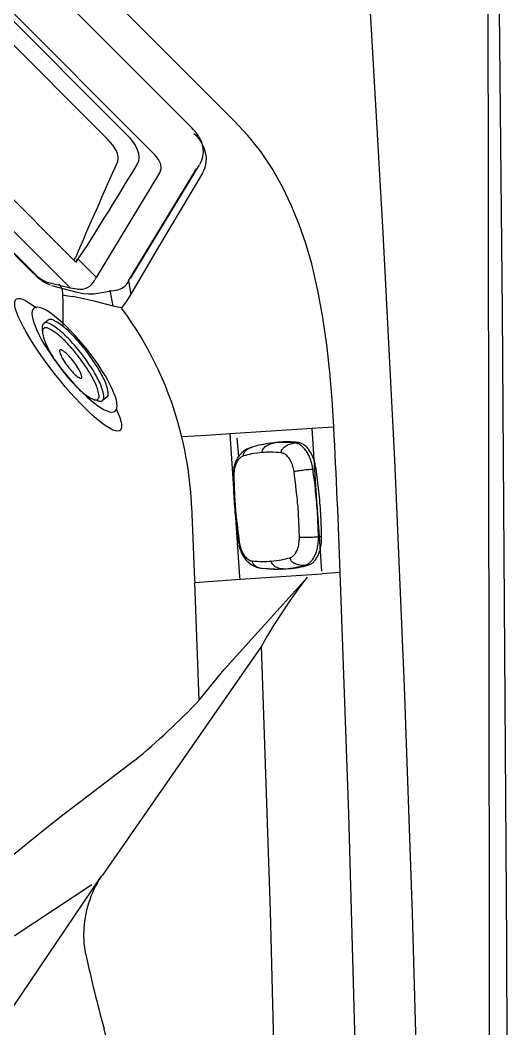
# Model space of a CAD drawing. Extents: x 398 to 509, y 623 to 780.
# Drawn here: x 499.46 to 508.85, y 705.87 to 725.25 of the extents above; entities that cross this region are included whole.
import ezdxf

# ---------------------------------------------------------------- set-up
doc = ezdxf.new("R2010")
doc.units = 0
doc.header["$MEASUREMENT"] = 0
for name, color, linetype in [('1', 4, 'Continuous'), ('2', 3, 'Continuous'), ('BDIM_YELLOW', 2, 'Continuous'), ('JET', 3, 'Continuous'), ('Menu', 1, 'Continuous')]:
    doc.layers.add(name, color=color, linetype=linetype)

# ---------------------------------------------------------------- blocks, each defined once
blk = doc.blocks.new('MINI')
at = {"layer": '1', "color": 3}
for p, q in [((0.223, 0.931), (0.327, 0.931)), ((0.391, 0.895), (0.44, 0.828)), ((0.391, 0.895), (0.391, 0.895)), ((0.223, -0.932), (0.327, -0.932)), ((0.327, -0.932), (0.327, -0.932)), ((0.386, -0.902), (0.441, -0.828))]:
    blk.add_line(p, q, dxfattribs=at)
for points in [[(0.223, 0.931, 0.267867), (0.159, 0.895, 0.072378), (0.065, 0.659, 0.034036), (0.019, 0.384, 0.024706), (0, 0, 0.024706), (0.019, -0.384, 0.034036), (0.065, -0.659, 0.072378), (0.159, -0.895, 0.267867), (0.223, -0.932, 0.267867)], [(0.391, 0.895, 0.267867), (0.327, 0.931, 0.267867), (0.264, 0.895, 0.072378), (0.17, 0.659, 0.034036), (0.123, 0.384, 0.024706), (0.104, 0, 0.024706), (0.123, -0.384, 0.034036), (0.17, -0.659, 0.072378), (0.264, -0.895, 0.267867), (0.327, -0.932, 0.267867)], [(0.327, -0.932, 0.238458), (0.386, -0.902, 0.072378)]]:
    blk.add_lwpolyline(points, format="xyb", dxfattribs=at)
for points in [[(0.386, -0.855, 0.267867), (0.445, -0.822, 0.072378), (0.531, -0.605, 0.034036), (0.574, -0.352, 0.024706), (0.591, 0, 0.024706), (0.574, 0.352, 0.034036), (0.531, 0.605, 0.072378), (0.445, 0.822, 0.267867), (0.386, 0.855, 0.267867), (0.328, 0.822, 0.072378), (0.242, 0.605, 0.034036), (0.199, 0.352, 0.024706), (0.182, 0, 0.024706), (0.199, -0.352, 0.034036), (0.242, -0.605, 0.072378), (0.328, -0.822, 0.267867)], [(0.388, 0.343, 0.280852), (0.368, 0.331, 0.066452), (0.337, 0.244, 0.030521), (0.321, 0.143, 0.022038), (0.315, 0.003, 0.022038), (0.321, -0.137, 0.030521), (0.337, -0.238, 0.066452), (0.368, -0.325, 0.280852), (0.388, -0.337, 0.280852), (0.408, -0.325, 0.066452), (0.439, -0.238, 0.030521), (0.454, -0.137, 0.022038), (0.46, 0.003, 0.022038), (0.454, 0.143, 0.030521), (0.439, 0.244, 0.066452), (0.408, 0.331, 0.280852)]]:
    blk.add_lwpolyline(points, format="xyb", close=True, dxfattribs=at)
blk = doc.blocks.new('Speaker Cap')
at = {"layer": '1', "color": 3, "linetype": 'Continuous', "lineweight": 25}
for p, q in [((-0.647, 1.093), (-0.707, 1.092)), ((-0.703, 1.093), (-0.706, 1.092)), ((-0.236, 1.157), (-0.337, 1.154)), ((-0.276, 1.155), (-0.337, 1.154)), ((-0.175, 1.16), (-0.236, 1.159)), ((0.18, 1.141), (-0.177, 1.16)), ((0.194, 1.138), (0.18, 1.141)), ((-0.911, 0.546), (-0.973, 0.543)), ((-0.822, -0.755), (-0.883, -0.76)), ((0.601, -1.013), (0.625, -1.364)), ((0.601, -1.013), (0.625, -1.364)), ((-0.551, -1.266), (-0.543, -1.267)), ((-0.484, -1.26), (-0.544, -1.267)), ((-0.169, -1.277), (-0.075, -1.266)), ((-0.109, -1.27), (-0.169, -1.277)), ((-0.109, -1.27), (-0.014, -1.258)), ((-0.075, -1.268), (-0.014, -1.261)), ((0.342, -1.191), (0.355, -1.186))]:
    blk.add_line(p, q, dxfattribs=at)
for points, knots in [([(-0.706, 1.092), (-0.725, 1.086), (-0.763, 1.072), (-0.814, 1.031), (-0.861, 0.977), (-0.901, 0.909), (-0.933, 0.828), (-0.956, 0.739), (-0.97, 0.643), (-0.972, 0.576), (-0.973, 0.543)], [0, 0, 0, 0, 0.125114, 0.25021, 0.375201, 0.5, 0.624799, 0.74979, 0.874886, 1, 1, 1, 1]), ([(-0.647, 1.093), (-0.665, 1.087), (-0.702, 1.073), (-0.753, 1.033), (-0.8, 0.979), (-0.84, 0.911), (-0.872, 0.831), (-0.894, 0.742), (-0.909, 0.646), (-0.911, 0.58), (-0.911, 0.546)], [0, 0, 0, 0, 0.125505, 0.249704, 0.373992, 0.499776, 0.625678, 0.750079, 0.874386, 1, 1, 1, 1]), ([(-0.337, 1.154), (-0.399, 1.148), (-0.521, 1.137), (-0.643, 1.108), (-0.703, 1.093)], [0, 0, 0, 0, 0.500001, 1, 1, 1, 1]), ([(-0.276, 1.155), (-0.338, 1.15), (-0.463, 1.138), (-0.585, 1.108), (-0.647, 1.093)], [0, 0, 0, 0, 0.5, 1, 1, 1, 1]), ([(-0.356, 0.946), (-0.358, 0.955), (-0.363, 0.977), (-0.383, 1.006), (-0.412, 1.032), (-0.465, 1.064), (-0.546, 1.09), (-0.612, 1.092), (-0.647, 1.093)], [0, 0, 0, 0, 0.07505, 0.162076, 0.266839, 0.391242, 0.685992, 1, 1, 1, 1]), ([(0.004, 1.006), (-0.064, 0.999), (-0.184, 0.988), (-0.303, 0.959), (-0.356, 0.946)], [0, 0, 0, 0, 0.559986, 1, 1, 1, 1]), ([(0.004, 1.006), (0.002, 1.016), (-0.001, 1.037), (-0.019, 1.067), (-0.046, 1.094), (-0.097, 1.126), (-0.176, 1.152), (-0.242, 1.154), (-0.276, 1.155)], [0, 0, 0, 0, 0.075049, 0.162076, 0.266841, 0.391246, 0.685996, 1, 1, 1, 1]), ([(0.369, 0.997), (0.301, 1.003), (0.179, 1.015), (0.057, 1.009), (0.004, 1.006)], [0, 0, 0, 0, 0.559986, 1, 1, 1, 1]), ([(0.369, 0.997), (0.368, 1.006), (0.366, 1.028), (0.35, 1.057), (0.324, 1.084), (0.275, 1.116), (0.225, 1.136), (0.187, 1.138), (0.18, 1.139)], [0, 0, 0, 0, 0.100117, 0.216215, 0.355977, 0.521939, 0.915145, 1, 1, 1, 1]), ([(0.626, 0.641), (0.62, 0.674), (0.609, 0.74), (0.577, 0.831), (0.534, 0.914), (0.481, 0.986), (0.417, 1.045), (0.345, 1.091), (0.274, 1.122), (0.227, 1.131), (0.207, 1.135)], [0, 0, 0, 0, 0.137423, 0.271063, 0.402521, 0.532791, 0.660804, 0.787455, 0.913938, 1, 1, 1, 1]), ([(0.611, 0.634), (0.605, 0.669), (0.592, 0.74), (0.556, 0.833), (0.506, 0.915), (0.442, 0.976), (0.393, 0.99), (0.369, 0.997)], [0, 0, 0, 0, 0.1868454, 0.373701, 0.5604087, 0.7802215, 1, 1, 1, 1]), ([(-0.356, 0.946), (-0.376, 0.938), (-0.415, 0.921), (-0.466, 0.866), (-0.51, 0.785), (-0.54, 0.679), (-0.544, 0.595), (-0.546, 0.553)], [0, 0, 0, 0, 0.186661, 0.373374, 0.560001, 0.780011, 1, 1, 1, 1]), ([(0.625, 0.641), (0.625, 0.64), (0.625, 0.639), (0.616, 0.636), (0.611, 0.634)], [0, 0, 0, 0, 0.47605, 1, 1, 1, 1]), ([(0.699, -0.63), (0.697, -0.512), (0.693, -0.276), (0.668, 0.147), (0.633, 0.45), (0.611, 0.634)], [0, 0, 0, 0, 0.280017, 0.560061, 1, 1, 1, 1]), ([(0.714, -0.635), (0.712, -0.493), (0.706, -0.209), (0.677, 0.218), (0.643, 0.5), (0.626, 0.641)], [0, 0, 0, 0, 0.333326, 0.666674, 1, 1, 1, 1]), ([(-0.973, 0.543), (-0.97, 0.398), (-0.965, 0.108), (-0.935, -0.328), (-0.9, -0.616), (-0.883, -0.76)], [0, 0, 0, 0, 0.333338, 0.666662, 1, 1, 1, 1]), ([(-0.546, 0.553), (-0.553, 0.554), (-0.567, 0.555), (-0.601, 0.556), (-0.642, 0.556), (-0.712, 0.556), (-0.806, 0.553), (-0.875, 0.549), (-0.911, 0.546)], [0, 0, 0, 0, 0.075054, 0.162074, 0.266824, 0.391217, 0.685963, 1, 1, 1, 1]), ([(-0.911, 0.546), (-0.909, 0.402), (-0.903, 0.112), (-0.873, -0.324), (-0.839, -0.611), (-0.822, -0.755)], [0, 0, 0, 0, 0.333331, 0.666669, 1, 1, 1, 1]), ([(-0.546, 0.553), (-0.544, 0.435), (-0.54, 0.198), (-0.515, -0.225), (-0.48, -0.527), (-0.459, -0.712)], [0, 0, 0, 0, 0.280017, 0.560061, 1, 1, 1, 1]), ([(-0.883, -0.76), (-0.877, -0.792), (-0.867, -0.857), (-0.84, -0.949), (-0.806, -1.033), (-0.764, -1.107), (-0.716, -1.169), (-0.664, -1.217), (-0.609, -1.252), (-0.57, -1.261), (-0.551, -1.266)], [0, 0, 0, 0, 0.125117, 0.250217, 0.375217, 0.500028, 0.624818, 0.749795, 0.874889, 1, 1, 1, 1]), ([(-0.459, -0.712), (-0.465, -0.713), (-0.479, -0.717), (-0.512, -0.722), (-0.554, -0.728), (-0.622, -0.737), (-0.716, -0.747), (-0.786, -0.752), (-0.822, -0.755)], [0, 0, 0, 0, 0.0750544, 0.1620735, 0.2668246, 0.3912169, 0.6859633, 1, 1, 1, 1]), ([(-0.822, -0.755), (-0.816, -0.788), (-0.805, -0.854), (-0.778, -0.946), (-0.743, -1.031), (-0.7, -1.106), (-0.651, -1.168), (-0.598, -1.215), (-0.542, -1.248), (-0.503, -1.256), (-0.484, -1.26)], [0, 0, 0, 0, 0.125614, 0.249921, 0.374322, 0.500224, 0.626008, 0.750296, 0.874495, 1, 1, 1, 1]), ([(-0.459, -0.712), (-0.452, -0.747), (-0.44, -0.817), (-0.403, -0.911), (-0.353, -0.992), (-0.289, -1.054), (-0.241, -1.067), (-0.216, -1.074)], [0, 0, 0, 0, 0.186845, 0.373701, 0.560409, 0.780222, 1, 1, 1, 1]), ([(0.367, -1.182), (0.386, -1.175), (0.432, -1.16), (0.498, -1.12), (0.563, -1.065), (0.617, -0.997), (0.661, -0.919), (0.691, -0.831), (0.711, -0.735), (0.713, -0.669), (0.714, -0.635)], [0, 0, 0, 0, 0.086276, 0.212098, 0.338317, 0.466117, 0.596395, 0.728059, 0.862063, 1, 1, 1, 1]), ([(0.508, -1.023), (0.528, -1.015), (0.568, -0.999), (0.619, -0.943), (0.662, -0.863), (0.693, -0.756), (0.697, -0.672), (0.699, -0.63)], [0, 0, 0, 0, 0.186661, 0.373374, 0.560001, 0.780011, 1, 1, 1, 1]), ([(0.699, -0.63), (0.704, -0.631), (0.713, -0.633), (0.713, -0.634), (0.713, -0.635)], [0, 0, 0, 0, 0.524053, 1, 1, 1, 1]), ([(-0.216, -1.074), (-0.217, -1.084), (-0.219, -1.105), (-0.235, -1.137), (-0.26, -1.167), (-0.308, -1.206), (-0.384, -1.242), (-0.45, -1.254), (-0.484, -1.26)], [0, 0, 0, 0, 0.075049, 0.162076, 0.266841, 0.391246, 0.685996, 1, 1, 1, 1]), ([(-0.216, -1.074), (-0.148, -1.08), (-0.026, -1.092), (0.095, -1.086), (0.148, -1.083)], [0, 0, 0, 0, 0.559986, 1, 1, 1, 1]), ([(0.148, -1.083), (0.148, -1.093), (0.148, -1.115), (0.134, -1.146), (0.111, -1.177), (0.064, -1.216), (-0.01, -1.252), (-0.075, -1.264), (-0.109, -1.27)], [0, 0, 0, 0, 0.075048, 0.162077, 0.266843, 0.39125, 0.686, 1, 1, 1, 1]), ([(0.148, -1.083), (0.216, -1.077), (0.337, -1.065), (0.456, -1.036), (0.508, -1.023)], [0, 0, 0, 0, 0.559986, 1, 1, 1, 1]), ([(0.508, -1.023), (0.509, -1.033), (0.51, -1.054), (0.498, -1.086), (0.476, -1.116), (0.432, -1.154), (0.386, -1.18), (0.348, -1.188), (0.342, -1.189)], [0, 0, 0, 0, 0.100431, 0.216895, 0.357098, 0.523583, 0.918025, 1, 1, 1, 1]), ([(-0.543, -1.267), (-0.481, -1.273), (-0.356, -1.285), (-0.231, -1.28), (-0.169, -1.277)], [0, 0, 0, 0, 0.499999, 1, 1, 1, 1]), ([(-0.015, -1.261), (0.045, -1.252), (0.165, -1.236), (0.283, -1.206), (0.342, -1.191)], [0, 0, 0, 0, 0.500034, 1, 1, 1, 1])]:
    blk.add_open_spline(points, degree=3, knots=knots, dxfattribs=at)
for points in [[(0.099, 1.146), (0.037, 1.152), (-0.089, 1.164), (-0.214, 1.158), (-0.276, 1.155)], [(-0.484, -1.26), (-0.421, -1.266), (-0.296, -1.278), (-0.171, -1.272), (-0.109, -1.27)]]:
    blk.add_open_spline(points, degree=3, dxfattribs=at)
blk = doc.blocks.new('pillow')
at = {"layer": 'BDIM_YELLOW', "linetype": 'Continuous', "lineweight": 25}
for p, q in [((-4.047, 4.128), (-4.068, 4.128)), ((-4.051, 4.129), (-4.047, 4.129)), ((4.047, 4.129), (-4.047, 4.129)), ((-4.047, 4.128), (-4.047, 4.129)), ((4.068, 4.128), (4.047, 4.128)), ((5.25, 1.244), (4.644, 3.732)), ((3.907, 3.26), (-3.907, 3.26)), ((-3.23, 3.151), (3.23, 3.151)), ((-4.215, 3.082), (-4.771, 0.799)), ((4.771, 0.799), (4.215, 3.082)), ((3.064, 2.829), (-3.064, 2.829)), ((-5.251, 1.238), (-5.266, 1.169)), ((-5.227, 0.913), (-4.959, 0.544)), ((-4.771, 0.799), (-4.267, 0.799)), ((-4.282, 0.727), (-4.267, 0.799)), ((4.282, 0.727), (4.261, 0.798)), ((4.267, 0.799), (4.771, 0.799)), ((4.267, 0.799), (4.282, 0.727)), ((4.959, 0.544), (5.227, 0.913)), ((-4.238, 0.727), (-4.282, 0.727)), ((4.238, 0.727), (-4.238, 0.727)), ((4.282, 0.727), (4.238, 0.727)), ((-4.814, 0.406), (-4.683, 0.321)), ((4.683, 0.321), (4.814, 0.406)), ((-4.682, 0.32), (-4.274, 0.08)), ((-4.668, 0.38), (-4.556, 0.297)), ((4.556, 0.297), (-4.556, 0.297)), ((4.274, 0.08), (4.682, 0.32)), ((4.556, 0.297), (4.668, 0.38)), ((-3.856, 0), (3.856, 0))]:
    blk.add_line(p, q, dxfattribs=at)
at = {"layer": 'BDIM_YELLOW', "linetype": 'Continuous', "lineweight": 25, "flags": 128}
for points in [[(-4.068, 4.128), (-4.158, 4.122), (-4.235, 4.109), (-4.303, 4.09), (-4.391, 4.053), (-4.465, 4.007), (-4.528, 3.951), (-4.579, 3.886), (-4.616, 3.817), (-4.641, 3.743)], [(4.047, 4.129), (4.058, 4.129), (4.063, 4.128)], [(4.641, 3.743), (4.62, 3.808), (4.594, 3.861), (4.534, 3.945), (4.473, 4.001), (4.418, 4.038), (4.368, 4.065), (4.298, 4.092), (4.254, 4.105), (4.202, 4.116), (4.141, 4.124), (4.068, 4.128)], [(-4.644, 3.732), (-4.918, 2.606), (-5.25, 1.244)], [(-3.907, 3.26), (-4.013, 3.248), (-4.108, 3.211), (-4.178, 3.153), (-4.215, 3.082)], [(-3.79, 2.883), (-3.765, 2.946), (-3.723, 3.004), (-3.662, 3.054), (-3.627, 3.074), (-3.588, 3.093), (-3.507, 3.12), (-3.415, 3.138), (-3.23, 3.151)], [(3.23, 3.151), (3.322, 3.148), (3.414, 3.138), (3.503, 3.12), (3.587, 3.093), (3.662, 3.054), (3.722, 3.005), (3.765, 2.946), (3.79, 2.883)], [(4.215, 3.082), (4.178, 3.153), (4.107, 3.211), (4.014, 3.248), (3.907, 3.26)], [(-4.267, 0.799), (-4.237, 0.962), (-4.203, 1.124), (-4.165, 1.297), (-4.128, 1.46), (-4.089, 1.629), (-4.049, 1.796), (-4.016, 1.936), (-3.97, 2.131), (-3.917, 2.354), (-3.856, 2.604), (-3.79, 2.883)], [(-3.064, 2.829), (-3.164, 2.825), (-3.261, 2.81), (-3.351, 2.781), (-3.437, 2.727), (-3.486, 2.656)], [(3.486, 2.656), (3.463, 2.698), (3.427, 2.736), (3.38, 2.768), (3.323, 2.792), (3.197, 2.821), (3.064, 2.829)], [(3.79, 2.883), (3.83, 2.712), (3.867, 2.561), (3.899, 2.429), (3.931, 2.294), (3.967, 2.142), (4.002, 1.997), (4.034, 1.861), (4.071, 1.705), (4.14, 1.406), (4.209, 1.098), (4.267, 0.799)], [(-3.486, 2.656), (-3.846, 1.724), (-4.031, 1.258), (-4.094, 1.1), (-4.119, 1.036), (-4.122, 1.028), (-4.122, 1.027), (-4.123, 1.027), (-4.123, 1.026), (-4.123, 1.026), (-4.213, 0.793)], [(-4.214, 0.793), (-4.227, 0.756), (-4.238, 0.727)], [(4.238, 0.727), (4.224, 0.764), (4.214, 0.793)], [(-4.961, 0.546), (-4.891, 0.468), (-4.813, 0.405)], [(4.813, 0.405), (4.891, 0.468), (4.961, 0.546)], [(-4.556, 0.297), (-4.327, 0.162), (-4.148, 0.056)], [(4.148, 0.056), (4.376, 0.191), (4.556, 0.297)], [(3.856, 0.011), (-0.463, 0.011), (-3.856, 0.011)]]:
    blk.add_lwpolyline(points, dxfattribs=at)
at = {"layer": 'BDIM_YELLOW', "linetype": 'Continuous', "lineweight": 25}
for centre, radius, start, end in [((141.137, 55.367), 147.398, 200.95358, 201.73107), ((-4.958, 1.086), 0.32, 164.8962, 214.0444), ((4.958, 1.086), 0.32, 325.8948, 15.1163), ((4.282, 0.611), 0.188, 94.5642, 96.3826), ((-4.483, 0.638), 0.318, 160.6101, 234.4844), ((4.485, 0.638), 0.317, 305.3415, 19.5619), ((-3.901, 0.897), 0.898, 245.3766, 272.8692), ((-3.894, 0.722), 0.712, 249.1322, 273.0547), ((3.903, 0.888), 0.889, 266.9784, 292.6202), ((3.894, 0.723), 0.714, 266.9715, 290.8423)]:
    blk.add_arc(centre, radius, start, end, dxfattribs=at)
for centre, major_axis, start_param, end_param in [((-5.795, 2.212), (-0.636, 1.98), 3.749136, 3.788665), ((5.795, 2.212), (0.636, 1.98), 2.49452, 2.534048)]:
    blk.add_ellipse(centre, major_axis=major_axis, ratio=0.433377, start_param=start_param, end_param=end_param, dxfattribs=at)
blk = doc.blocks.new('2018 PRISM')
at = {"layer": '1', "linetype": 'Continuous', "lineweight": 25}
for p, q in [((104.984, 79.621), (98.592, 86.013)), ((102.957, 76.539), (104.265, 78.689)), ((104.38, 78.607), (103.511, 77.146)), ((103.511, 77.146), (103.001, 76.282)), ((102.957, 76.539), (103.001, 76.282)), ((101.976, 76.217), (101.889, 76.234)), ((102.663, 76.052), (102.604, 76.36)), ((106.485, 73.702), (104.912, 73.595)), ((105.003, 72.263), (104.912, 73.595)), ((104.17, 72.21), (104.229, 70.792)), ((105.1, 70.851), (105.003, 72.263)), ((104.229, 70.792), (104.231, 70.742)), ((104.231, 70.742), (105.102, 70.801)), ((105.102, 70.801), (105.1, 70.851)), ((105.102, 70.801), (106.677, 70.909)), ((107.027, 70.932), (106.677, 70.909)), ((104.317, 68.481), (104.231, 70.742)), ((105.515, 69.519), (102.455, 65.118)), ((102.435, 65.089), (102.455, 65.118)), ((102.686, 61.359), (102.487, 62.165))]:
    blk.add_line(p, q, dxfattribs=at)
at = {"layer": '1', "linetype": 'Continuous', "lineweight": 25, "flags": 128}
for points in [[(109.85, 88.075), (109.85, 88.075), (109.863, 82.421), (109.897, 59.597), (109.9, 36.773), (109.884, 19.848), (109.85, 2.977), (109.85, 2.977)], [(107.305, 86.167), (107.594, 81.814), (107.848, 77.458), (108.069, 73.1), (108.256, 68.74), (108.41, 64.379), (108.531, 60.017), (108.621, 55.655), (108.678, 51.292), (108.704, 46.928), (108.698, 42.565), (108.657, 37.853), (108.579, 33.143), (108.463, 28.432), (108.309, 23.724), (108.117, 19.011), (107.886, 14.3), (107.616, 9.592), (107.305, 4.886)], [(106.904, 73.726), (106.87, 74.257), (106.827, 74.784), (106.77, 75.307), (106.696, 75.833), (106.6, 76.353), (106.48, 76.865), (106.367, 77.254), (106.24, 77.621), (106.087, 77.994), (105.917, 78.345), (105.718, 78.693), (105.499, 79.019), (105.253, 79.331), (104.984, 79.621)], [(102.663, 76.052), (102.323, 76.139), (101.976, 76.217)], [(103.001, 76.282), (102.917, 76.145), (102.826, 76.015)], [(102.826, 76.015), (102.746, 76.032), (102.663, 76.052)], [(106.904, 73.726), (106.686, 73.715), (106.485, 73.702)], [(106.672, 70.959), (106.62, 71.713), (106.58, 72.306), (106.485, 73.702)], [(104.912, 73.595), (104.455, 73.565), (103.983, 73.536)], [(104.317, 68.481), (104.799, 69.066), (106.346, 70.784)], [(106.39, 70.841), (106.39, 70.841), (106.303, 70.727), (106.212, 70.604), (106.115, 70.469), (106.016, 70.326), (105.904, 70.157)], [(107.412, 57.017), (107.323, 61.657), (107.194, 66.295), (107.027, 70.932)], [(105.904, 70.157), (105.748, 69.912), (105.631, 69.719), (105.515, 69.519), (105.515, 69.519)], [(105.813, 59.322), (105.688, 64.421), (105.515, 69.519)], [(103.074, 67.321), (102.858, 67.153), (102.64, 66.986)], [(102.64, 66.986), (102.177, 66.636), (101.694, 66.266), (101.194, 65.872), (100.677, 65.452), (100.147, 65.013), (99.603, 64.576)], [(97.62, 59.556), (100.725, 62.567), (102.435, 65.089)], [(102.255, 64.93), (100.778, 63.958), (100.562, 63.889), (100.329, 63.792), (100.21, 63.735), (100.084, 63.67), (99.949, 63.596), (99.805, 63.513), (99.648, 63.419), (99.477, 63.312), (99.287, 63.19), (99.07, 63.047)], [(102.138, 63.592), (102.107, 63.803), (102.099, 64.016)]]:
    blk.add_lwpolyline(points, dxfattribs=at)
at = {"layer": '1', "color": 6, "linetype": 'Continuous', "lineweight": 25, "flags": 128}
blk.add_lwpolyline([(110.023, 2.89), (110.146, 15.096), (110.227, 27.268), (110.268, 39.44), (110.268, 51.612), (110.227, 63.784), (110.146, 75.956), (110.023, 88.162)], dxfattribs=at)
at = {"layer": '1', "linetype": 'Continuous', "lineweight": 25}
for centre, radius, start, end in [((103.931, 78.875), 0.523, 329.2204, 20.4883), ((97.278, 71.915), 6.898, 13.5876, 36.463), ((-80.256, 64.109), 187.407, 2.08664, 2.94158), ((97.301, 71.918), 6.875, 2.4403, 13.6111), ((94.468, 77.792), 13.554, 309.4121, 316.6079), ((104.086, 63.984), 1.987, 146.187, 179.0535), ((128.099, 69.192), 26.558, 192.173, 195.3415)]:
    blk.add_arc(centre, radius, start, end, dxfattribs=at)
at = {"layer": '1', "linetype": 'Continuous', "lineweight": 25, "extrusion": (0, 0, -1)}
blk.add_ellipse((103.007, 79.023), major_axis=(-1.44, 0.221), ratio=0.581848, start_param=2.471078, end_param=2.842486, dxfattribs=at)
at = {"layer": '2', "linetype": 'Continuous', "lineweight": 25, "flags": 128}
for points in [[(101.705, 75.67), (101.704, 76.09), (101.695, 76.309), (101.695, 76.309), (101.695, 76.309)], [(101.696, 76.268), (101.792, 76.251), (101.889, 76.234)]]:
    blk.add_lwpolyline(points, dxfattribs=at)
at = {"layer": '2', "linetype": 'Continuous', "lineweight": 25}
blk.add_arc((101.424, 76.294), 0.271, 3.1247, 41.2951, dxfattribs=at)
at = {"layer": '2', "extrusion": (0, 0, -1)}
blk.add_ellipse((101.797, 74.924), major_axis=(0.998, -1.262), ratio=0.192138, start_param=5.585912, end_param=10.12051, dxfattribs=at)
blk.add_ellipse((101.92, 75.023), major_axis=(0.783, -0.99), ratio=0.245035, dxfattribs=at)
at = {"layer": 'JET'}
for name, p, rotation in [('MINI', (102.154, 75.176), 217.3073192703348), ('Speaker Cap', (105.69, 72.156), 180.760126809773)]:
    blk.add_blockref(name, p, dxfattribs=dict(at, rotation=rotation))
at = {"layer": 'Menu', "rotation": 315}
blk.add_blockref('pillow', (98.402, 79.412), dxfattribs=at)

msp = doc.modelspace()

# ---------------------------------------------------------------- block references
at = {"layer": '1'}
msp.add_blockref('2018 PRISM', (398.58, 643.705), dxfattribs=at)

doc.saveas('drawing.dxf')
